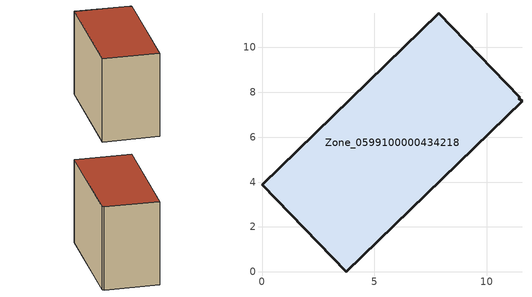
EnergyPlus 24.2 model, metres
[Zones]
Zone_0599100000434218
 floor ground (C_G): 11.58,7.6 3.75,0 0,3.88 7.87,11.52 11.48,7.79 11.44,7.74 z0
 wall outside (C_F): 0,3.88 3.75,0 11.58,7.6 11.44,7.74 11.48,7.79 7.87,11.52 0,3.88 z0:8.34
 roof outside (C_R): 3.75,0 11.58,7.6 11.44,7.74 11.48,7.79 7.87,11.52 0,3.88 z8.34
[BUILDING]
Pand.0599100000434218: North Axis=0; Terrain=City; Loads Convergence Tolerance Value=0.04; Temperature Convergence Tolerance Value=0.4; Solar Distribution=FullExterior; Maximum Number of Warmup Days=25; Minimum Number of Warmup Days=1
[Site:Location]
Rotterdam.The.Hague.AP_ZH_NLD Design_Conditions: Latitude=51.96; Longitude=4.45; Time Zone=1; Elevation=-4.5
[SITE:GROUNDTEMPERATURE:BUILDINGSURFACE]
18, 18, 18, 18, 18, 18, 18, 18, 18, 18, 18, 18
[MATERIAL] Thermal Absorptance=0.9; Solar Absorptance=0.7; Visible Absorptance=0.7
Name | Roughness | Thickness | Conductivity | Density | Specific Heat
G.TI.2006-2014 | MediumSmooth | 0.15 | 0.06 | 540 | 1210
F.TI.2006-2014 | Rough | 0.3 | 0.12 | 1920 | 840
R.TI.2006-2014 | MediumRough | 0.2 | 0.08 | 1500 | 1000
[CONSTRUCTION]
C_G: G.TI.2006-2014
C_F: F.TI.2006-2014
C_R: R.TI.2006-2014
[ZONE]
Zone_0599100000434218: Type=1; Multiplier=1; Ceiling Height=Autocalculate; Volume=Autocalculate; Floor Area=autocalculate; Part of Total Floor Area=Yes
[ZONEINFILTRATION:DESIGNFLOWRATE]
Infil_Zone_0599100000434218: Zone or ZoneList or Space or SpaceList=Zone_0599100000434218; Schedule=AlwaysOn; Design Flow Rate Calculation Method=Flow/Area; Flow Rate per Floor Area=0.0015; Constant Term Coefficient=1; Temperature Term Coefficient=0; Velocity Term Coefficient=0; Velocity Squared Term Coefficient=0
[HVACTEMPLATE:ZONE:IDEALLOADSAIRSYSTEM]
Zone_0599100000434218: Maximum Heating Supply Air Temperature=50; Minimum Cooling Supply Air Temperature=13; Maximum Heating Supply Air Humidity Ratio=0.0156; Minimum Cooling Supply Air Humidity Ratio=0.0077; Heating Limit=NoLimit; Cooling Limit=NoLimit; Dehumidification Control Type=ConstantSensibleHeatRatio; Cooling Sensible Heat Ratio=0.7; Dehumidification Setpoint=60; Humidification Control Type=None; Humidification Setpoint=30; Outdoor Air Method=None; Outdoor Air Flow Rate per Person=0.00944; Outdoor Air Flow Rate per Zone Floor Area=0; Outdoor Air Flow Rate per Zone=0; Demand Controlled Ventilation Type=None; Outdoor Air Economizer Type=NoEconomizer; Heat Recovery Type=None; Sensible Heat Recovery Effectiveness=0.7; Latent Heat Recovery Effectiveness=0.65
[ZONECONTROL:THERMOSTAT]
ThermostatControl_Zone_0599100000434218: Zone or ZoneList=Zone_0599100000434218; Control Type Schedule=DualSetpointControlType; Control 1=Thermostat_Zone_0599100000434218; Temperature Difference Between Cutout And Setpoint=0
[THERMOSTATSETPOINT:DUALSETPOINT]
Thermostat_Zone_0599100000434218: Heating Setpoint Temperature Schedule=HeatingSetpoint_Zone_0599100000434218; Cooling Setpoint Temperature Schedule=CoolingSetpoint_Zone_0599100000434218
[SCHEDULE:COMPACT]
HeatingSetpoint_Zone_0599100000434218: Through: 12/31, For: AllDays, Until: 24:00, 21
CoolingSetpoint_Zone_0599100000434218: Through: 12/31, For: AllDays, Until: 24:00, 24
DualSetpointControlType: Through: 12/31, For: AllDays, Until: 24:00, 4
AlwaysOn: Through: 12/31, For: AllDays, Until: 24:00, 1
